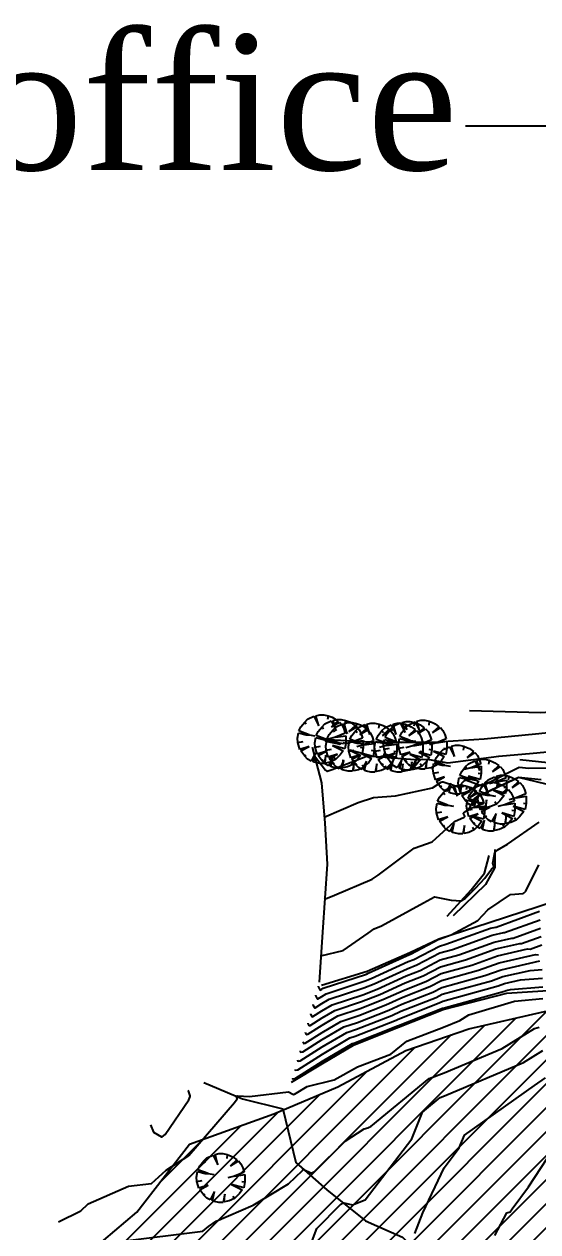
# Model space of a CAD drawing. Extents: x 13365 to 36625, y 86498 to 171760.
# Drawn here: x 16017.5 to 16207, y 88916.8 to 89362.1 of the extents above; entities that cross this region are included whole.
import ezdxf

# ---------------------------------------------------------------- set-up
doc = ezdxf.new("R2010")
doc.units = 0
doc.header["$LTSCALE"] = 5
doc.header["$MEASUREMENT"] = 0
doc.linetypes.add('A_CONTINUOUS_LINE', pattern=[0])
doc.layers.get('0').update_dxf_attribs({"linetype": 'A_CONTINUOUS_LINE'})
for name, color, linetype in [('CONTOUR', 255, 'Continuous'), ('RELIEF', 255, 'A_CONTINUOUS_LINE'), ('Residential', 51, 'Continuous'), ('STREAM & RIVER FRONT', 161, 'A_CONTINUOUS_LINE'), ('text', 7, 'Continuous'), ('TREES & VEGETN', 72, 'A_CONTINUOUS_LINE')]:
    doc.layers.add(name, color=color, linetype=linetype)

# ---------------------------------------------------------------- blocks, each defined once
blk = doc.blocks.new('S076')
at = {"color": 0}
for p, q in [((-0.45, 0.21), (-0.43, 0.25)), ((-0.43, 0.25), (-0.37, 0.33)), ((-0.37, 0.33), (-0.25, 0.2)), ((-0.35, 0.36), (-0.29, 0.41)), ((-0.25, 0.2), (-0.35, 0.36)), ((-0.29, 0.41), (-0.21, 0.45)), ((-0.21, 0.45), (-0.12, 0.48)), ((-0.12, 0.48), (-0.04, 0.28)), ((-0.04, 0.28), (-0.07, 0.49)), ((-0.07, 0.49), (0.08, 0.49)), ((-0.04, 0.28), (0, 0.14)), ((0.07, 0.43), (0.08, 0.49)), ((0.08, 0.49), (0.2, 0.47)), ((0.2, 0.47), (0.13, 0.22)), ((0.13, 0.22), (0.24, 0.44)), ((0.24, 0.44), (0.32, 0.38)), ((0.32, 0.38), (0.35, 0.35)), ((0.35, 0.35), (0.42, 0.28)), ((0.42, 0.28), (0.37, 0.25)), ((0.42, 0.28), (0.47, 0.17)), ((-0.5, 0.04), (-0.48, 0.13)), ((-0.5, -0.04), (-0.5, 0.04)), ((-0.48, 0.13), (-0.45, 0.21)), ((-0.48, 0.13), (-0.4, 0.12)), ((0.49, 0.07), (0.33, 0.08)), ((0.33, 0.08), (0.5, 0.05)), ((0.47, 0.17), (0.49, 0.07)), ((0.5, 0.05), (0.5, -0.04)), ((-0.48, -0.12), (-0.5, -0.04)), ((-0.27, -0.06), (-0.48, -0.12)), ((-0.47, -0.16), (-0.27, -0.06)), ((-0.41, -0.29), (-0.47, -0.16)), ((-0.09, -0.26), (-0.07, -0.14)), ((0.47, -0.17), (0.28, -0.13)), ((0.28, -0.13), (0.45, -0.22)), ((0.45, -0.22), (0.41, -0.29)), ((0.48, -0.13), (0.47, -0.17)), ((0.5, -0.04), (0.48, -0.13)), ((-0.35, -0.35), (-0.41, -0.29)), ((-0.35, -0.35), (-0.31, -0.32)), ((-0.25, -0.43), (-0.35, -0.35)), ((-0.17, -0.47), (-0.25, -0.43)), ((-0.09, -0.26), (-0.17, -0.47)), ((-0.13, -0.48), (-0.09, -0.32)), ((-0.02, -0.5), (-0.13, -0.48)), ((-0.09, -0.32), (-0.09, -0.26)), ((0.07, -0.49), (-0.02, -0.5)), ((0.07, -0.49), (0.05, -0.38)), ((0.21, -0.45), (0.07, -0.49)), ((0.24, -0.43), (0.15, -0.26)), ((0.15, -0.26), (0.21, -0.45)), ((0.35, -0.35), (0.24, -0.43)), ((0.35, -0.35), (0.33, -0.32)), ((0.41, -0.29), (0.35, -0.35))]:
    blk.add_line(p, q, dxfattribs=at)

msp = doc.modelspace()

# ---------------------------------------------------------------- hatches: boundary and pattern name
at = {"layer": 'Residential', "linetype": 'Continuous'}
h = msp.add_hatch(dxfattribs=at)
h.set_pattern_fill('ANSI31', color=256, scale=50, style=0)
h.paths.add_polyline_path([(15494.79, 88343.41), (15503.05, 88354.41), (15508.54, 88365.97), (15518.89, 88373.27), (15533.51, 88383.62), (15558.48, 88393.35), (15577.97, 88397), (15607.07, 88403.29), (15633.43, 88411.09), (15654.74, 88415.7), (15676.1, 88420.04), (15693.91, 88430.32), (15706.96, 88438.23), (15719.63, 88447.71), (15731.89, 88457.2), (15742.58, 88464.71), (15752.47, 88472.22), (15759.59, 88482.5), (15770.27, 88493.96), (15781.01, 88509.86), (15800.74, 88539.42), (15819.59, 88560.76), (15833.33, 88584.79), (15840.8, 88609.85), (15845.3, 88632.32), (15851.48, 88654.79), (15854.3, 88685.13), (15858.23, 88705.92), (15868.1, 88730.61), (15884.93, 88750.05), (15909.11, 88767.38), (15929.62, 88784.71), (15946.97, 88802.57), (15959.58, 88816.75), (15976.31, 88831.6), (15988.68, 88843.96), (15999.3, 88855.15), (16010.44, 88865.27), (16025.64, 88888.55), (16038.81, 88906.77), (16059.07, 88923.97), (16078.48, 88949.09), (16109.59, 88960.28), (16133.23, 88970.22), (16158.29, 88983.66), (16181.47, 88991.65), (16209.45, 88998.03), (16237.42, 89001.23), (16258.26, 89000.15), (16285.47, 89001.69), (16309.96, 89002.78), (16328.69, 89000), (16352.28, 89000.7), (16380.04, 89006.24), (16405.71, 89009.71), (16432.07, 89013.17), (16461.22, 89017.33), (16497.3, 89023.57), (16526.44, 89031.89), (16559.74, 89039.51), (16578.48, 89049.91), (16592.35, 89063.77), (16600.68, 89080.41), (16607.78, 89097.88), (16605.7, 89118.67), (16598.76, 89132.53), (16590.44, 89142.24), (16587.66, 89159.57), (16586.97, 89174.81), (16584.89, 89197.69), (16586.97, 89211.55), (16593.21, 89217.79), (16605.01, 89218.48), (16614.72, 89212.24), (16624.43, 89204.62), (16634.15, 89195.61), (16640.39, 89185.9), (16647.33, 89172.04), (16652.88, 89158.87), (16658.43, 89140.16), (16658.43, 89125.6), (16663.29, 89111.05), (16667.45, 89094.41), (16672.91, 89086.02), (16679.34, 89079.24), (16685.41, 89074.24), (16692.2, 89071.03), (16696.49, 89064.25), (16703.28, 89056.04), (16713.28, 89051.4), (16724.35, 89050.33), (16736.14, 89049.26), (16742.57, 89046.41), (16745.78, 89040.7), (16749, 89032.85), (16755.07, 89026.07), (16761.5, 89021.07), (16772.86, 89016.17), (16781.32, 89014.73), (16791.22, 89015.14), (16798.23, 89016.17), (16803.59, 89016.38), (16811.02, 89014.73), (16820.51, 89012.05), (16828.96, 89008.75), (16838.04, 89005.46), (16842.85, 89003.14), (16850.27, 88999.84), (16855.43, 88996.96), (16862.03, 88993.87), (16865.74, 88989.74), (16869.04, 88985.21), (16867.81, 88980.89), (16865.33, 88976.35), (16861.41, 88972.23), (16857.89, 88968.43), (16853.15, 88964.11), (16847.16, 88958.75), (16840.36, 88952.16), (16834.17, 88945.36), (16828.4, 88937.94), (16823.43, 88931.05), (16818.89, 88924.87), (16814.35, 88918.28), (16808.17, 88911.89), (16800.33, 88904.88), (16793.11, 88899.11), (16787.75, 88893.55), (16782.39, 88887.99), (16779.28, 88882.12), (16777.22, 88876.35), (16777.22, 88869.76), (16776.8, 88862.96), (16776.6, 88856.36), (16774.95, 88849.57), (16772.68, 88844), (16769.79, 88839.47), (16766.08, 88836.38), (16761.95, 88834.53), (16757.42, 88833.08), (16749.79, 88833.08), (16738.24, 88832.88), (16728.08, 88831.98), (16721.27, 88831.15), (16714.47, 88830.12), (16708.49, 88828.68), (16702.71, 88826), (16699.62, 88822.5), (16697.76, 88818.17), (16697.97, 88812.61), (16699, 88805.81), (16699.82, 88800.04), (16700.44, 88795.92), (16700, 88789.22), (16697.94, 88783.45), (16695.05, 88777.68), (16692.37, 88770.67), (16688.66, 88764.08), (16684.95, 88758.52), (16679.79, 88754.6), (16674.22, 88749.45), (16668.45, 88743.48), (16662.26, 88737.3), (16653.96, 88731.41), (16649.63, 88727.7), (16640.14, 88721.73), (16632.1, 88715.96), (16620.75, 88707.72), (16611.47, 88700.51), (16599.51, 88692.27), (16589.55, 88686.14), (16580.47, 88678.73), (16571.6, 88671.1), (16563.56, 88663.48), (16555.52, 88657.5), (16544.79, 88650.91), (16530.15, 88642.46), (16514.39, 88633.52), (16499.54, 88625.9), (16487.17, 88620.34), (16477.48, 88616.83), (16464.48, 88609.42), (16448.6, 88600.35), (16437.17, 88594.29), (16421.5, 88586.46), (16411.8, 88580.9), (16397.99, 88572.86), (16386.23, 88566.27), (16371.17, 88554.94), (16361, 88548.89), (16351.51, 88542.09), (16343.88, 88535.5), (16333.78, 88528.28), (16324.29, 88520.46), (16317.69, 88516.54), (16309.03, 88512.83), (16298.72, 88508.51), (16287.9, 88504.05), (16274.15, 88499.34), (16260.78, 88494.83), (16249.67, 88490.13), (16234.99, 88486.18), (16223.31, 88480.91), (16211.26, 88475.64), (16203.73, 88472.07), (16190.55, 88467.74), (16179.34, 88465.04), (16167.85, 88463.91), (16151.28, 88459.58), (16139.23, 88455.07), (16126.05, 88449.99), (16108.72, 88443.97), (16098.5, 88439.02), (16086.83, 88433.75), (16079.86, 88431.31), (16072.33, 88425.47), (16064.98, 88419.08), (16059.15, 88412.87), (16046.86, 88427.97), (16026.65, 88428.3), (16013.4, 88424), (15997.83, 88418.7), (15985.9, 88411.42), (15973.64, 88402.15), (15960.39, 88394.54), (15935.15, 88389.2), (15913.84, 88379.33), (15896.68, 88369.47), (15881.09, 88362.71), (15865.49, 88361.68), (15843.14, 88364.79), (15821.3, 88366.87), (15808.96, 88367.64), (15797.8, 88368.71), (15784.5, 88370), (15769.49, 88370.86), (15751.25, 88370.64), (15731.73, 88370), (15714.09, 88366.67), (15694.41, 88362.99), (15680.14, 88359.75), (15660.69, 88353.49), (15640.15, 88346.79), (15619.17, 88342.48), (15596.47, 88340.53), (15573.72, 88338.78), (15559.14, 88335.05), (15545.23, 88329.97), (15528.27, 88325.9), (15504.18, 88323.19), (15495.03, 88330.84)])
edge = h.paths.add_edge_path(flags=16)
edge.add_arc((15950.24, 88496.61), 15.56, 174.6777, 264.6777, ccw=False)
edge.add_line((15934.75, 88498.05), (15906.02, 88532.68))
edge.add_line((15906.02, 88532.68), (15899.63, 88540.38))
edge.add_line((15899.63, 88540.38), (15893.25, 88548.08))
edge.add_line((15893.25, 88548.08), (15910.18, 88562.12))
edge.add_line((15910.18, 88562.12), (15916.56, 88554.43))
edge.add_line((15916.56, 88554.43), (15962.74, 88592.74))
edge.add_line((15962.74, 88592.74), (16082.04, 88691.7))
edge.add_line((16082.04, 88691.7), (16199.02, 88788.75))
edge.add_line((16199.02, 88788.75), (16197.43, 88790.67))
edge.add_line((16197.43, 88790.67), (16212.05, 88802.8))
edge.add_line((16212.05, 88802.8), (16220.35, 88792.79))
edge.add_line((16220.35, 88792.79), (16248.76, 88758.55))
edge.add_line((16248.76, 88758.55), (16262.81, 88741.61))
edge.add_line((16262.81, 88741.61), (16291.54, 88706.98))
edge.add_line((16291.54, 88706.98), (16300.8, 88695.82))
edge.add_line((16300.8, 88695.82), (16286.18, 88683.69))
edge.add_line((16286.18, 88683.69), (16283.3, 88687.15))
edge.add_line((16283.3, 88687.15), (16260.21, 88668))
edge.add_line((16260.21, 88668), (16244.43, 88654.91))
edge.add_line((16244.43, 88654.91), (16207.37, 88624.16))
edge.add_line((16207.37, 88624.16), (16155.82, 88581.4))
edge.add_line((16155.82, 88581.4), (16117.83, 88549.88))
edge.add_line((16117.83, 88549.88), (16110.13, 88543.5))
edge.add_line((16110.13, 88543.5), (16047.02, 88491.14))
edge.add_line((16047.02, 88491.14), (16000.84, 88452.83))
edge.add_line((16000.84, 88452.83), (16013.34, 88437.77))
edge.add_line((16013.34, 88437.77), (15992.73, 88428.16))
edge.add_line((15992.73, 88428.16), (15983.91, 88438.79))
edge.add_line((15983.91, 88438.79), (15977.52, 88446.48))
edge.add_line((15977.52, 88446.48), (15948.79, 88481.12))

# ---------------------------------------------------------------- linework, layer by layer
at = {"layer": 'CONTOUR', "color": 33, "linetype": 'A_CONTINUOUS_LINE'}
for points in [[(16127.37, 89098.46), (16147.75, 89097.32), (16168.15, 89097.36), (16187.14, 89098.53), (16206.06, 89100.43), (16224.98, 89102.37), (16238.6, 89103.68), (16244.92, 89100.44), (16253.2, 89099.68), (16257.29, 89098.99), (16263.37, 89099.99), (16271.05, 89099.08), (16284.93, 89102.88), (16300.31, 89111.34), (16300.93, 89111.61), (16316.74, 89118.09), (16321.26, 89119.2), (16327.64, 89124.41), (16334.14, 89127.62), (16344.62, 89130.47), (16350.59, 89130.9), (16371.84, 89132.07), (16393.09, 89133.06), (16414.35, 89133.86)], [(16181.79, 89108.97), (16208.08, 89108.27), (16226.42, 89109.6), (16244.72, 89111.5), (16253.5, 89112.34), (16263.67, 89107.12), (16264.66, 89107.03), (16265.15, 89106.95), (16265.88, 89107.07), (16266.8, 89106.96), (16289.47, 89113.15), (16294.47, 89115.9), (16297.46, 89116.24), (16298.56, 89116.79), (16314.99, 89126.36), (16319.31, 89127.51), (16329.73, 89132.66), (16336.31, 89134.45), (16340.05, 89134.72), (16360.05, 89135.77), (16380.06, 89136.57)], [(16124.21, 89092.25), (16124.54, 89092.22), (16128.69, 89086.95), (16129.14, 89086.64), (16129.29, 89086.64), (16131.06, 89087.18), (16143.48, 89092.04), (16146.09, 89092.1), (16149.01, 89091.89), (16163.11, 89090.78), (16164.58, 89091.01), (16166.94, 89090.93), (16173.78, 89089.7), (16192.54, 89092.13), (16205.24, 89093.25), (16223.69, 89095.02)], [(16128, 89069.64), (16128.2, 89069.62), (16140.66, 89075.01), (16146.37, 89076.87), (16154.49, 89077.56), (16168.08, 89080.48), (16171.35, 89082.6), (16171.64, 89082.7), (16172.1, 89082.67), (16177.28, 89081.02), (16177.75, 89081.01), (16177.97, 89081.13), (16179.96, 89083.17), (16180.18, 89083.28), (16180.66, 89083.25), (16186.3, 89081.18), (16188.92, 89082.4), (16200.11, 89088.13), (16203.68, 89087.77), (16213.31, 89087.91)], [(16126.92, 89018.56), (16135.17, 89020.54), (16144.37, 89026.89), (16146.65, 89028.54), (16149.32, 89029.6), (16164.8, 89038.09), (16168.88, 89040.29), (16174.94, 89039.04), (16178.71, 89038.86), (16180.23, 89039.8), (16184, 89043.48), (16187.46, 89047.12), (16189.93, 89050.48), (16190.71, 89051.28), (16190.75, 89051.36), (16190.75, 89051.47), (16190.39, 89052.74), (16191.07, 89056.62), (16191.92, 89057.46), (16195.78, 89059.75), (16207.4, 89067.84)], [(16125.88, 89007.4), (16125.89, 89007.27), (16126.58, 89006.01), (16126.68, 89005.93), (16126.73, 89005.93), (16127.24, 89006.25), (16127.8, 89006.58), (16143.76, 89011.83), (16144.39, 89012.08), (16159.58, 89019.02), (16160, 89019.18), (16170.49, 89024.68), (16170.61, 89024.71), (16175.02, 89026.3), (16184.79, 89031.6), (16188.52, 89035.43), (16196.89, 89041.1), (16201.59, 89041.57), (16201.94, 89041.71), (16202.52, 89042.36), (16207.36, 89052.05)], [(16124.93, 89003.98), (16124.95, 89003.86), (16125.57, 89002.72), (16125.66, 89002.65), (16125.81, 89002.67), (16127.27, 89003.59), (16128.88, 89004.55), (16143.29, 89009.28), (16145.47, 89010.14), (16159.19, 89016.4), (16161.18, 89017.18), (16170.65, 89022.14), (16173.02, 89022.79), (16189.5, 89028.71), (16191.43, 89029.15), (16191.59, 89029.14), (16207.56, 89034.95)], [(16123.99, 89000.56), (16124, 89000.45), (16124.56, 88999.43), (16124.64, 88999.37), (16124.88, 88999.4), (16127.3, 89000.93), (16129.97, 89002.51), (16142.82, 89006.73), (16146.56, 89008.19), (16158.79, 89013.78), (16162.36, 89015.18), (16170.8, 89019.6), (16175.43, 89020.87), (16190.15, 89026.16), (16194.38, 89027.13), (16194.72, 89027.1), (16207.77, 89031.85)], [(16122.11, 88993.71), (16122.12, 88993.63), (16122.54, 88992.86), (16122.6, 88992.81), (16123.03, 88992.87), (16127.36, 88995.61), (16132.14, 88998.43), (16141.89, 89001.64), (16148.73, 89004.31), (16158, 89008.55), (16164.72, 89011.18), (16171.11, 89014.52), (16180.24, 89017.03), (16191.45, 89021.06), (16200.27, 89023.07), (16200.98, 89023.03), (16208.19, 89025.65)], [(16121.17, 88990.29), (16121.17, 88990.23), (16121.53, 88989.57), (16121.58, 88989.53), (16122.1, 88989.6), (16127.39, 88992.95), (16133.22, 88996.39), (16141.42, 88999.09), (16149.81, 89002.37), (16157.6, 89005.93), (16165.9, 89009.17), (16171.26, 89011.98), (16182.65, 89015.11), (16192.1, 89018.5), (16203.21, 89021.05), (16204.1, 89020.99), (16208.39, 89022.55)], [(16119.28, 88983.45), (16119.29, 88983.41), (16119.51, 88983), (16119.54, 88982.97), (16120.25, 88983.07), (16127.44, 88987.63), (16135.39, 88992.32), (16140.49, 88993.99), (16151.98, 88998.49), (16156.8, 89000.69), (16168.26, 89005.17), (16171.57, 89006.9), (16187.47, 89011.27), (16193.4, 89013.4), (16207.76, 89016.69)], [(16120.22, 88986.87), (16120.23, 88986.82), (16120.52, 88986.29), (16120.56, 88986.25), (16121.18, 88986.33), (16127.42, 88990.29), (16134.31, 88994.36), (16140.96, 88996.54), (16150.9, 89000.43), (16157.2, 89003.31), (16167.08, 89007.17), (16171.42, 89009.44), (16185.06, 89013.19), (16192.75, 89015.95), (16206.16, 89019.02), (16207.23, 89018.95)], [(16117.4, 88976.61), (16117.4, 88976.59), (16117.49, 88976.43), (16117.5, 88976.42), (16118.4, 88976.54), (16127.5, 88982.31), (16137.56, 88988.24), (16139.55, 88988.9), (16154.15, 88994.61), (16156.01, 88995.45), (16170.62, 89001.17), (16171.88, 89001.83), (16192.28, 89007.43), (16194.69, 89008.3), (16200.53, 89009.63), (16208.72, 89010.33)], [(16116.45, 88973.19), (16116.45, 88973.18), (16116.48, 88973.14), (16116.48, 88973.14), (16117.48, 88973.27), (16127.53, 88979.65), (16138.65, 88986.21), (16139.09, 88986.35), (16155.24, 88992.67), (16155.61, 88992.84), (16171.8, 88999.17), (16172.03, 88999.29), (16194.69, 89005.51), (16195.34, 89005.74), (16196.92, 89006.11), (16208.82, 89007.12)], [(16030.11, 88920.5), (16038.34, 88924.49), (16041.14, 88927.13), (16056, 88933.58), (16064.43, 88934.63), (16069.91, 88939.5), (16078.19, 88944.86), (16095.06, 88964.41), (16096.04, 88965.78), (16096.09, 88965.9), (16096.09, 88965.97), (16095.84, 88966.65), (16095.86, 88966.72), (16096.2, 88966.89), (16100.64, 88966.71), (16114.94, 88968.42), (16116.64, 88967.47), (16116.8, 88967.44), (16117.22, 88967.55), (16121.91, 88970.38), (16131.8, 88972.75), (16140.47, 88977.63), (16152.76, 88982.22), (16158.6, 88987.02), (16172.15, 88992.18), (16178.15, 88994.71), (16181.48, 88996.75), (16198.42, 89001.79), (16208.79, 89002.81)], [(16121.85, 88908.57), (16125.4, 88917.99), (16134.28, 88926.95), (16135.15, 88927.46), (16135.42, 88927.47), (16138.66, 88926.74), (16143.31, 88928.56), (16160.46, 88951.05), (16164.39, 88960.92), (16170.99, 88966.34), (16172.48, 88966.91), (16201.66, 88979.23), (16208.77, 88983.59)], [(16161.63, 88916.13), (16164.57, 88923.78), (16172.47, 88940.41), (16178.01, 88947.68), (16179.9, 88952.42), (16205.78, 88970.69), (16209.78, 88973.51)], [(16191.09, 88915.41), (16195.51, 88923.82), (16196.71, 88924.17), (16197.48, 88925.23), (16203.49, 88933.31), (16215.01, 88950.78)]]:
    msp.add_lwpolyline(points, dxfattribs=at)
at = {"layer": 'CONTOUR', "color": 3, "linetype": 'A_CONTINUOUS_LINE'}
msp.add_lwpolyline([(16133.62, 89096.6), (16133.63, 89096.6), (16133.81, 89096.65), (16133.99, 89096.64), (16134, 89096.66), (16133.68, 89097.12), (16128.85, 89098.44), (16128.34, 89098.14), (16128.61, 89097.67), (16133.55, 89096.68), (16133.61, 89096.6), (16133.62, 89096.6)], dxfattribs=at)
at = {"layer": 'CONTOUR', "color": 252, "linetype": 'A_CONTINUOUS_LINE'}
for points in [[(16128.32, 89039.36), (16128.64, 89039.59), (16132.01, 89040.93), (16145.91, 89046.85), (16148.07, 89048.3), (16161.37, 89058.17), (16167.97, 89060.52), (16176.28, 89068.11), (16179.8, 89069.7), (16180.01, 89069.94), (16180.02, 89070.04), (16179.57, 89071.05), (16179.56, 89071.15), (16179.67, 89071.31), (16181.59, 89072.79), (16183.64, 89076.42), (16184.54, 89077.3), (16184.63, 89077.34), (16184.63, 89077.34), (16184.74, 89077.3), (16199.76, 89084.29), (16199.89, 89084.36), (16208.23, 89083.51)], [(16123.05, 88997.14), (16123.06, 88997.04), (16123.55, 88996.15), (16123.62, 88996.09), (16123.96, 88996.13), (16127.33, 88998.27), (16131.05, 89000.47), (16142.36, 89004.19), (16147.64, 89006.25), (16158.39, 89011.17), (16163.54, 89013.18), (16170.96, 89017.06), (16177.83, 89018.95), (16190.8, 89023.61), (16197.32, 89025.1), (16197.85, 89025.07), (16207.98, 89028.75)], [(16118.34, 88980.03), (16118.34, 88980), (16118.5, 88979.71), (16118.52, 88979.69), (16119.33, 88979.8), (16127.47, 88984.97), (16136.48, 88990.28), (16140.02, 88991.45), (16153.07, 88996.55), (16156.41, 88998.07), (16169.44, 89003.17), (16171.73, 89004.37), (16189.87, 89009.35), (16194.04, 89010.85), (16204.15, 89013.16), (16208.62, 89013.54)], [(16052.75, 88913.14), (16083.43, 88916.96), (16085.43, 88918.73), (16088.36, 88920.66), (16101.92, 88926.61), (16115, 88934.42), (16120.15, 88939.42), (16120.68, 88939.68), (16120.9, 88939.65), (16123.18, 88938.47), (16123.4, 88938.44), (16124.56, 88939.01), (16135.93, 88950.14), (16142.9, 88954.75), (16144.23, 88955.06), (16144.7, 88955.33), (16145.38, 88955.58), (16166.86, 88973.24), (16172.37, 88975.33), (16193.82, 88984.39), (16205.72, 88991.68), (16207.46, 88992.2)]]:
    msp.add_lwpolyline(points, dxfattribs=at)
at = {"layer": 'CONTOUR', "linetype": 'A_CONTINUOUS_LINE'}
msp.add_lwpolyline([(16064.14, 88956.2), (16065.18, 88953.45), (16068.1, 88951.83), (16068.38, 88951.79), (16069.52, 88952.59), (16078.18, 88965.45), (16078.68, 88966.69), (16078.67, 88966.86), (16078.13, 88968.77), (16078.04, 88968.92)], dxfattribs=at)
at = {"layer": 'RELIEF'}
for points in [[(16123.68, 89095.46), (16127.2, 89082.32), (16128.37, 89067.42), (16129.2, 89052.27), (16128.35, 89039.77), (16127.49, 89027.26), (16126.27, 89008.83)], [(16200.28, 89090.95), (16214.14, 89089.47), (16226.44, 89082.52), (16237.5, 89078.94)], [(16223.78, 89077.4), (16210.08, 89081.78), (16199.89, 89084.31), (16184.71, 89077.23)], [(16191.06, 89057.68), (16191.16, 89051.16), (16187.61, 89044.81), (16175.68, 89033.24)], [(16173.53, 89033.17), (16182.37, 89042.88), (16187.33, 89049.06), (16189.04, 89055.48)], [(16127.22, 89007.67), (16143.95, 89012.86), (16159.69, 89019.71), (16170.49, 89024.81), (16188.96, 89030.86), (16207.43, 89036.9), (16225.9, 89042.94), (16242.15, 89041.66), (16258.4, 89040.38)], [(16116.13, 88972), (16127.54, 88978.82), (16138.96, 88985.63), (16155.51, 88992.18), (16172.07, 88998.72), (16195.58, 89004.8), (16208.86, 89005.64), (16222.14, 89006.47), (16244.76, 89005.9), (16267.37, 89005.32), (16288.2, 89006.72), (16309.04, 89008.12)]]:
    msp.add_lwpolyline(points, dxfattribs=at)
at = {"layer": 'Residential', "linetype": 'Continuous'}
msp.add_lwpolyline([(16038.81, 88906.77), (16059.07, 88923.97), (16078.48, 88949.09), (16109.59, 88960.28), (16133.23, 88970.22), (16158.29, 88983.66), (16181.47, 88991.65), (16209.45, 88998.03), (16237.42, 89001.23), (16258.26, 89000.15), (16285.47, 89001.69), (16309.96, 89002.78), (16328.69, 89000), (16352.28, 89000.7), (16380.04, 89006.24), (16405.71, 89009.71), (16432.07, 89013.17), (16461.22, 89017.33), (16497.3, 89023.57), (16526.44, 89031.89), (16559.74, 89039.51), (16578.48, 89049.91), (16592.35, 89063.77)], dxfattribs=at)
at = {"layer": 'STREAM & RIVER FRONT', "linetype": 'Continuous'}
msp.add_lwpolyline([(16083.77, 88971.77), (16098.01, 88965.82), (16112.86, 88962.16), (16117.71, 88942.27), (16129.11, 88932.3), (16143.41, 88920.85), (16157.02, 88914.78), (16171.64, 88900.03), (16184.38, 88892.42)], dxfattribs=at)
at = {"layer": 'text', "linetype": 'Continuous'}
msp.add_line((16321.5, 89324.5), (16180.24, 89324.5), dxfattribs=at)

# ---------------------------------------------------------------- block references
at = {"layer": 'TREES & VEGETN', "xscale": 18, "yscale": 18, "zscale": 18, "rotation": 270}
for p in [(16127.27, 89098.44), (16133.66, 89096.69), (16137.74, 89095.59), (16146.09, 89095.31), (16155.77, 89095.28), (16159.08, 89095.99), (16164.54, 89096.37), (16177.27, 89087.18), (16186.63, 89082), (16193.89, 89076.1), (16178.42, 89072.49), (16189.67, 89073.54), (16090.04, 88936.61)]:
    msp.add_blockref('S076', p, dxfattribs=at)

# ---------------------------------------------------------------- texts
at = {"layer": 'text', "linetype": 'Continuous', "insert": (15718.32, 89358.31), "char_height": 50, "width": 488.8241, "attachment_point": 1}
msp.add_mtext('{\\fTimes New Roman|b0|i0|c0|p18;Telecom office}', dxfattribs=at)

doc.saveas('drawing.dxf')
